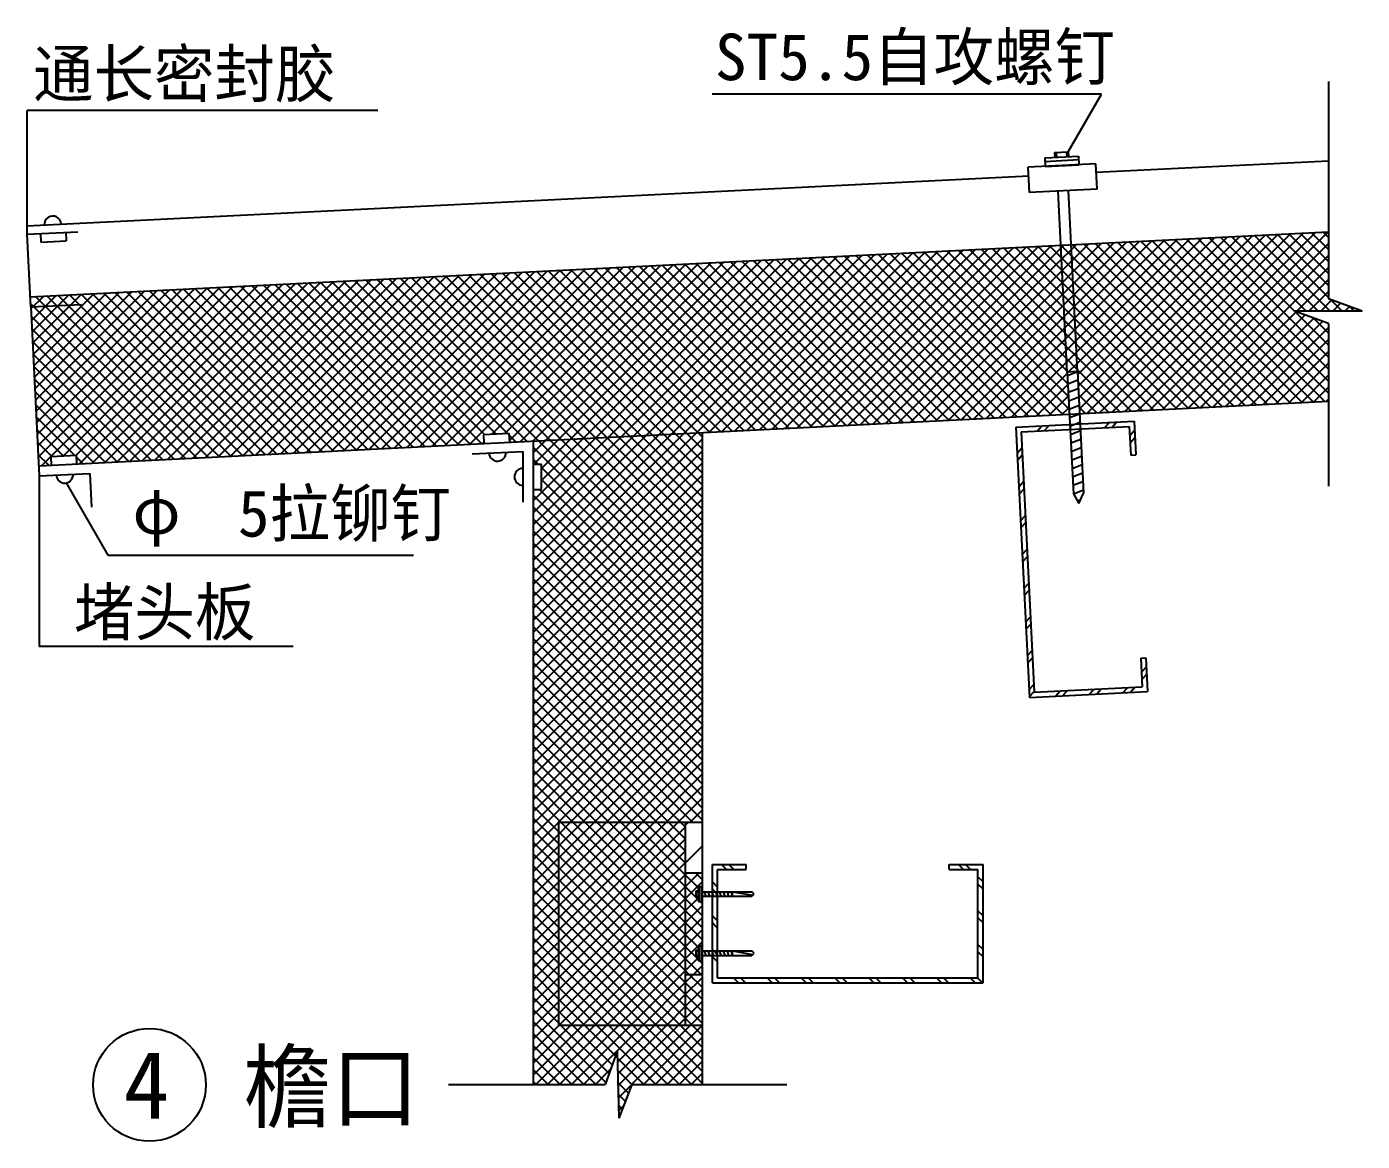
# Model space of a CAD drawing. Header units: metres. Extents: x 3 to 20502, y 1020 to 33464.
# Drawn here: x 12608 to 20502, y 18449 to 25036 of the extents above; entities that cross this region are included whole.
import ezdxf

# ---------------------------------------------------------------- set-up
doc = ezdxf.new("R2010")
doc.units = ezdxf.units.M
for name, color, linetype in [('1', 2, 'Continuous'), ('2', 3, 'Continuous'), ('4', 5, 'Continuous'), ('5', 6, 'Continuous')]:
    doc.layers.add(name, color=color, linetype=linetype)

msp = doc.modelspace()

# ---------------------------------------------------------------- hatches: boundary and pattern name
at = {"layer": '5'}
h = msp.add_hatch(dxfattribs=at)
h.set_pattern_fill('U', scale=50)
h.set_pattern_definition([(45, (0, 0), (-112.2532, 112.2532), [])])
h.paths.add_polyline_path([(16600.59, 20335.51), (16500.59, 20335.51), (16500.59, 20035.51), (16600.59, 20035.51)])

# ---------------------------------------------------------------- linework, layer by layer
for p, q in [((18758.36, 22995.38), (18704.93, 24064.05)), ((18818.29, 22998.38), (18764.86, 24067.05)), ((12610.6, 23809.39), (12910.22, 23824.38)), ((12632.07, 23379.93), (12610.6, 23809.39)), ((18814.83, 22998.21), (18818.13, 23001.51)), ((15750.59, 20335.51), (16600.59, 20335.51)), ((15750.59, 20335.51), (15750.59, 19135.51)), ((16500.59, 20335.51), (16500.59, 19135.51)), ((16500.59, 20035.51), (16600.59, 20035.51)), ((16500.59, 19435.51), (16600.59, 19435.51)), ((15750.59, 19135.51), (16600.59, 19135.51))]:
    msp.add_line(p, q)
at = {"layer": '1'}
for p, q in [((12629.08, 23439.86), (20301.91, 23823.5)), ((12632.07, 23379.93), (12931.7, 23394.91)), ((12632.07, 23379.93), (12682.01, 22381.18)), ((12679.01, 22441.1), (20301.91, 22822.25)), ((15600.59, 22587.18), (15600.59, 18785.51)), ((16600.59, 22637.18), (16600.59, 18785.51)), ((15240.59, 22511.3), (15540.59, 22526.3)), ((15540.59, 22526.3), (15540.59, 22225.92)), ((12682.01, 22381.18), (12981.64, 22396.16)), ((12981.64, 22396.16), (12991.62, 22196.41))]:
    msp.add_line(p, q, dxfattribs=at)
at = {"layer": '2'}
for p, q in [((20301.91, 24712.85), (20301.91, 23427.64)), ((18959.76, 24637.43), (16659.76, 24637.43)), ((18763.36, 24297.26), (18959.76, 24637.43)), ((12610.6, 23809.39), (12610.6, 24541.35)), ((14683.21, 24541.35), (12610.6, 24541.35)), ((18625.03, 24260.3), (18824.78, 24270.29)), ((18625.03, 24260.3), (18627.53, 24210.37)), ((18626.03, 24240.33), (18825.78, 24250.32)), ((18683.46, 24293.26), (18763.36, 24297.26)), ((18683.46, 24293.26), (18684.96, 24263.3)), ((18693.44, 24293.76), (18694.94, 24263.8)), ((18753.37, 24296.76), (18754.87, 24266.8)), ((18763.36, 24297.26), (18764.86, 24267.3)), ((18824.78, 24270.29), (18827.28, 24220.35)), ((18929.65, 24175.41), (20301.91, 24244.02)), ((12608.1, 23859.33), (18530.15, 24155.43)), ((18927.15, 24225.35), (18527.65, 24205.37)), ((18535.14, 24055.56), (18527.65, 24205.37)), ((18627.53, 24210.37), (18827.28, 24220.35)), ((18934.64, 24075.53), (18927.15, 24225.35)), ((18934.64, 24075.53), (18535.14, 24055.56)), ((12688.93, 23813.38), (12691.43, 23763.44)), ((12691.43, 23763.44), (12841.24, 23770.93)), ((12838.74, 23820.87), (12841.24, 23770.93)), ((20501.91, 23355.61), (20301.91, 23427.64)), ((20301.91, 23283.02), (20101.91, 23355.61)), ((20501.91, 23355.61), (20101.91, 23355.61)), ((20301.91, 23283.02), (20301.91, 22321.62)), ((20301.91, 23283.02), (20301.91, 22321.62)), ((18818.29, 22998.38), (18758.36, 22995.38)), ((18758.36, 22995.38), (18794.32, 22276.28)), ((18759.36, 22975.41), (18818.29, 22998.38)), ((18818.29, 22998.38), (18854.24, 22279.28)), ((18761.86, 22925.47), (18820.79, 22948.44)), ((18764.36, 22875.53), (18823.28, 22898.51)), ((18766.85, 22825.6), (18825.78, 22848.57)), ((18769.35, 22775.66), (18828.28, 22798.63)), ((18771.85, 22725.72), (18830.77, 22748.69)), ((18774.34, 22675.78), (18833.27, 22698.75)), ((15460.13, 22632.41), (15310.32, 22624.92)), ((15312.81, 22574.98), (15310.32, 22624.92)), ((15462.63, 22582.47), (15460.13, 22632.41)), ((18776.84, 22625.85), (18835.77, 22648.82)), ((18779.34, 22575.91), (18838.26, 22598.88)), ((12901.82, 22502.44), (12752.01, 22494.95)), ((12904.32, 22452.5), (12901.82, 22502.44)), ((18781.83, 22525.97), (18840.76, 22548.94)), ((18784.33, 22476.03), (18843.26, 22499)), ((12754.5, 22445.01), (12752.01, 22494.95)), ((15600.59, 22450.52), (15650.59, 22450.52)), ((15650.59, 22300.52), (15650.59, 22450.52)), ((18786.83, 22426.1), (18845.75, 22449.07)), ((12682.01, 22381.18), (12682.01, 21373.94)), ((12841.91, 22340.07), (13087.97, 21913.89)), ((18789.32, 22376.16), (18848.25, 22399.13)), ((18791.82, 22326.22), (18850.75, 22349.19)), ((15600.59, 22300.52), (15650.59, 22300.52)), ((18794.32, 22276.28), (18853.24, 22299.25)), ((18794.32, 22276.28), (18827.28, 22217.86)), ((18827.28, 22217.86), (18854.24, 22279.28)), ((18817.86, 22234.55), (18838.06, 22242.42)), ((13087.97, 21913.89), (14895.04, 21913.89)), ((14182.01, 21373.94), (12682.01, 21373.94)), ((16564.59, 19892.51), (16564.59, 19928.51)), ((16564.59, 19928.51), (16578.09, 19928.51)), ((16564.59, 19924.01), (16578.09, 19924.01)), ((16564.59, 19897.01), (16578.09, 19897.01)), ((16564.59, 19892.51), (16578.09, 19892.51)), ((16578.09, 19865.51), (16578.09, 19955.51)), ((16578.09, 19955.51), (16600.59, 19955.51)), ((16587.09, 19865.51), (16587.09, 19955.51)), ((16600.59, 19865.51), (16600.59, 19955.51)), ((16600.59, 19924.01), (16893.09, 19924.01)), ((16600.59, 19897.01), (16893.09, 19897.01)), ((16780.25, 19924.01), (16900.59, 19903.76)), ((16780.25, 19897.01), (16780.25, 19924.01)), ((16908.09, 19910.51), (16893.09, 19924.01)), ((16893.09, 19897.01), (16908.09, 19910.51)), ((16578.09, 19865.51), (16600.59, 19865.51)), ((16564.59, 19542.51), (16564.59, 19578.51)), ((16564.59, 19578.51), (16578.09, 19578.51)), ((16578.09, 19515.51), (16578.09, 19605.51)), ((16578.09, 19605.51), (16600.59, 19605.51)), ((16587.09, 19515.51), (16587.09, 19605.51)), ((16600.59, 19515.51), (16600.59, 19605.51)), ((16564.59, 19574.01), (16578.09, 19574.01)), ((16564.59, 19547.01), (16578.09, 19547.01)), ((16564.59, 19542.51), (16578.09, 19542.51)), ((16578.09, 19515.51), (16600.59, 19515.51)), ((16600.59, 19574.01), (16893.09, 19574.01)), ((16600.59, 19547.01), (16893.09, 19547.01)), ((16780.25, 19547.01), (16780.25, 19574.01)), ((16780.25, 19574.01), (16900.59, 19553.76)), ((16908.09, 19560.51), (16893.09, 19574.01)), ((16893.09, 19547.01), (16908.09, 19560.51)), ((16097.03, 18981.93), (16027.53, 18785.51)), ((16097.03, 18981.93), (16107.21, 18585.51)), ((15100.59, 18785.51), (16027.53, 18785.51)), ((16184.03, 18785.51), (16107.21, 18585.51)), ((16184.03, 18785.51), (17100.59, 18785.51)), ((16184.03, 18785.51), (17100.59, 18785.51))]:
    msp.add_line(p, q, dxfattribs=at)
for centre, start, end in [((12761.34, 23867.06), 2.86, 182.86), ((15390.71, 22518.83), 182.86, 2.86), ((15540.72, 22375.52), 90, 270), ((12832.41, 22388.83), 182.86, 2.86)]:
    msp.add_arc(centre, 50, start, end, dxfattribs=at)
at = {"layer": '4'}
msp.add_circle((13333.58, 18782.65), 333.22, dxfattribs=at)
at = {"layer": '5'}
for p, q in [((18795.72, 23449.78), (19109.83, 23763.89)), ((18799.09, 23382.44), (19184.26, 23767.62)), ((18802.45, 23315.1), (19258.7, 23771.34)), ((18805.82, 23247.75), (19333.13, 23775.06)), ((18809.19, 23180.41), (19407.56, 23778.78)), ((18812.55, 23113.06), (19481.99, 23782.5)), ((18815.92, 23045.72), (19556.42, 23786.22)), ((18819.29, 22978.38), (19630.86, 23789.95)), ((18822.66, 22911.03), (19705.29, 23793.67)), ((18826.02, 22843.69), (19779.72, 23797.39)), ((18829.39, 22776.35), (19854.15, 23801.11)), ((18874.64, 22750.89), (19928.59, 23804.83)), ((18949.07, 22754.61), (20003.02, 23808.55)), ((19023.5, 22758.33), (20077.45, 23812.28)), ((20011.09, 22807.71), (19057.52, 23761.28)), ((19097.94, 22762.05), (20151.88, 23816)), ((20078.43, 22811.08), (19124.86, 23764.65)), ((19172.37, 22765.77), (20226.31, 23819.72)), ((20145.78, 22814.44), (19192.21, 23768.01)), ((19246.8, 22769.49), (20300.75, 23823.44)), ((20213.12, 22817.81), (19259.55, 23771.38)), ((20280.47, 22821.18), (19326.89, 23774.75)), ((20301.91, 22870.44), (19394.24, 23778.11)), ((20301.91, 22941.16), (19461.58, 23781.48)), ((20301.91, 23011.87), (19528.93, 23784.85)), ((20301.91, 23082.58), (19596.27, 23788.22)), ((20301.91, 23153.29), (19663.61, 23791.58)), ((20170.29, 23355.61), (19730.96, 23794.95)), ((20241.01, 23355.61), (19798.3, 23798.32)), ((20311.72, 23355.61), (19865.64, 23801.68)), ((20301.91, 23436.13), (19932.99, 23805.05)), ((20301.91, 23506.84), (20000.33, 23808.42)), ((20301.91, 23577.55), (20067.67, 23811.79)), ((20301.91, 23648.26), (20135.02, 23815.15)), ((20301.91, 23718.97), (20202.36, 23818.52)), ((20301.91, 23789.68), (20269.7, 23821.89)), ((16418.37, 22628.07), (17472.32, 23682.02)), ((16492.81, 22631.79), (17546.75, 23685.74)), ((16567.24, 22635.52), (17621.18, 23689.46)), ((16641.67, 22639.24), (17695.62, 23693.18)), ((16716.1, 22642.96), (17770.05, 23696.91)), ((16790.53, 22646.68), (17844.48, 23700.63)), ((16864.97, 22650.4), (17918.91, 23704.35)), ((16939.4, 22654.12), (17993.35, 23708.07)), ((17013.83, 22657.85), (18067.78, 23711.79)), ((17088.26, 22661.57), (18142.21, 23715.51)), ((17162.7, 22665.29), (18216.64, 23719.23)), ((17237.13, 22669.01), (18291.08, 23722.96)), ((17311.56, 22672.73), (18365.51, 23726.68)), ((17385.99, 22676.45), (18439.94, 23730.4)), ((17460.43, 22680.17), (18514.37, 23734.12)), ((18462.19, 22730.26), (17508.62, 23683.83)), ((17534.86, 22683.9), (18588.8, 23737.84)), ((18529.53, 22733.63), (17575.96, 23687.2)), ((17609.29, 22687.62), (18663.24, 23741.56)), ((18596.88, 22737), (17643.31, 23690.57)), ((17683.72, 22691.34), (18721.67, 23729.29)), ((18664.22, 22740.36), (17710.65, 23693.94)), ((18731.56, 22743.73), (17777.99, 23697.3)), ((18769.3, 22776.71), (17845.34, 23700.67)), ((18765.58, 22851.14), (17912.68, 23704.04)), ((18761.85, 22925.57), (17980.02, 23707.4)), ((18758.13, 23000.01), (18047.37, 23710.77)), ((18754.41, 23074.44), (18114.71, 23714.14)), ((18750.69, 23148.87), (18182.06, 23717.51)), ((18746.97, 23223.3), (18249.4, 23720.87)), ((18743.25, 23297.74), (18316.74, 23724.24)), ((18739.52, 23372.17), (18384.09, 23727.61)), ((18735.8, 23446.6), (18451.43, 23730.97)), ((18732.08, 23521.03), (18518.77, 23734.34)), ((18728.36, 23595.47), (18586.12, 23737.71)), ((18724.64, 23669.9), (18653.46, 23741.08)), ((18720.92, 23744.33), (18720.8, 23744.44)), ((18784.15, 23681.09), (18720.92, 23744.33)), ((18721.67, 23729.29), (18737.67, 23745.29)), ((18725.04, 23661.94), (18782.25, 23719.16)), ((18782.25, 23719.16), (18812.1, 23749.01)), ((18785.62, 23651.81), (18886.53, 23752.73)), ((19741.72, 22794.24), (18788.15, 23747.81)), ((18788.98, 23584.47), (18960.97, 23756.45)), ((18792.35, 23517.13), (19035.4, 23760.17)), ((19809.06, 22797.61), (18855.49, 23751.18)), ((19876.4, 22800.97), (18922.83, 23754.54)), ((19943.75, 22804.34), (18990.18, 23757.91)), ((19321.23, 22773.22), (20301.91, 23753.89)), ((19395.67, 22776.94), (20301.91, 23683.18)), ((14855.3, 22549.92), (15909.24, 23603.86)), ((14929.73, 22553.64), (15983.67, 23607.59)), ((15004.16, 22557.36), (16058.11, 23611.31)), ((15078.59, 22561.08), (16132.54, 23615.03)), ((15153.02, 22564.8), (16206.97, 23618.75)), ((15227.46, 22568.53), (16281.4, 23622.47)), ((15356.89, 22627.25), (16355.84, 23626.19)), ((15431.32, 22630.97), (16430.27, 23629.92)), ((15462.19, 22591.13), (16504.7, 23633.64)), ((15525.19, 22583.41), (16579.13, 23637.36)), ((15599.62, 22587.13), (16653.56, 23641.08)), ((15674.05, 22590.86), (16728, 23644.8)), ((15748.48, 22594.58), (16802.43, 23648.52)), ((15822.92, 22598.3), (16876.86, 23652.25)), ((16845.95, 22649.45), (15892.38, 23603.02)), ((15897.35, 22602.02), (16951.29, 23655.97)), ((16913.29, 22652.82), (15959.72, 23606.39)), ((15971.78, 22605.74), (17025.73, 23659.69)), ((16980.63, 22656.19), (16027.06, 23609.76)), ((16046.21, 22609.46), (17100.16, 23663.41)), ((17047.98, 22659.55), (16094.41, 23613.12)), ((16120.64, 22613.19), (17174.59, 23667.13)), ((17115.32, 22662.92), (16161.75, 23616.49)), ((16195.08, 22616.91), (17249.02, 23670.85)), ((17182.66, 22666.29), (16229.09, 23619.86)), ((16269.51, 22620.63), (17323.46, 23674.58)), ((17250.01, 22669.65), (16296.44, 23623.22)), ((16343.94, 22624.35), (17397.89, 23678.3)), ((17317.35, 22673.02), (16363.78, 23626.59)), ((17384.69, 22676.39), (16431.12, 23629.96)), ((17452.04, 22679.76), (16498.47, 23633.33)), ((17519.38, 22683.12), (16565.81, 23636.69)), ((17586.73, 22686.49), (16633.15, 23640.06)), ((17654.07, 22689.86), (16700.5, 23643.43)), ((17721.41, 22693.22), (16767.84, 23646.79)), ((17788.76, 22696.59), (16835.19, 23650.16)), ((17856.1, 22699.96), (16902.53, 23653.53)), ((17923.44, 22703.33), (16969.87, 23656.9)), ((17990.79, 22706.69), (17037.22, 23660.26)), ((18058.13, 22710.06), (17104.56, 23663.63)), ((18125.47, 22713.43), (17171.9, 23667)), ((18192.82, 22716.79), (17239.25, 23670.37)), ((18260.16, 22720.16), (17306.59, 23673.73)), ((18327.5, 22723.53), (17373.93, 23677.1)), ((18394.85, 22726.9), (17441.28, 23680.47)), ((17758.15, 22695.06), (18725.04, 23661.94)), ((18787.87, 23606.66), (18724.64, 23669.9)), ((18728.4, 23594.6), (18785.62, 23651.81)), ((19674.37, 22790.87), (18784.15, 23681.09)), ((19607.03, 22787.51), (18787.87, 23606.66)), ((19470.1, 22780.66), (20301.91, 23612.47)), ((13292.22, 22471.76), (14346.16, 23525.71)), ((13366.65, 22475.49), (14420.6, 23529.43)), ((13441.08, 22479.21), (14495.03, 23533.15)), ((13515.51, 22482.93), (14569.46, 23536.88)), ((13589.95, 22486.65), (14643.89, 23540.6)), ((13664.38, 22490.37), (14718.33, 23544.32)), ((13738.81, 22494.09), (14792.76, 23548.04)), ((13813.24, 22497.82), (14867.19, 23551.76)), ((13887.68, 22501.54), (14941.62, 23555.48)), ((13962.11, 22505.26), (15016.05, 23559.21)), ((14036.54, 22508.98), (15090.49, 23562.93)), ((14110.97, 22512.7), (15164.92, 23566.65)), ((14185.4, 22516.42), (15239.35, 23570.37)), ((14259.84, 22520.15), (15313.78, 23574.09)), ((14334.27, 22523.87), (15388.22, 23577.81)), ((15297.05, 22572.01), (14343.48, 23525.58)), ((14408.7, 22527.59), (15462.65, 23581.54)), ((15314.63, 22625.14), (14410.82, 23528.94)), ((15381.97, 22628.5), (14478.16, 23532.31)), ((14483.13, 22531.31), (15537.08, 23585.26)), ((15449.31, 22631.87), (14545.51, 23535.68)), ((14557.57, 22535.03), (15611.51, 23588.98)), ((15566.42, 22585.47), (14612.85, 23539.05)), ((14632, 22538.75), (15685.94, 23592.7)), ((15633.76, 22588.84), (14680.19, 23542.41)), ((14706.43, 22542.48), (15760.38, 23596.42)), ((15701.11, 22592.21), (14747.54, 23545.78)), ((14780.86, 22546.2), (15834.81, 23600.14)), ((15768.45, 22595.58), (14814.88, 23549.15)), ((15835.79, 22598.94), (14882.22, 23552.51)), ((15903.14, 22602.31), (14949.57, 23555.88)), ((15970.48, 22605.68), (15016.91, 23559.25)), ((16037.82, 22609.04), (15084.25, 23562.62)), ((16105.17, 22612.41), (15151.6, 23565.98)), ((16172.51, 22615.78), (15218.94, 23569.35)), ((16239.86, 22619.15), (15286.28, 23572.72)), ((16307.2, 22622.51), (15353.63, 23576.08)), ((16374.54, 22625.88), (15420.97, 23579.45)), ((16441.89, 22629.25), (15488.32, 23582.82)), ((16509.23, 22632.62), (15555.66, 23586.19)), ((16576.57, 22635.98), (15623, 23589.55)), ((16643.92, 22639.35), (15690.35, 23592.92)), ((16711.26, 22642.72), (15757.69, 23596.29)), ((16778.6, 22646.08), (15825.03, 23599.65)), ((17832.59, 22698.78), (18728.4, 23594.6)), ((17907.02, 22702.5), (18731.77, 23527.26)), ((18791.6, 23532.23), (18728.36, 23595.47)), ((18731.77, 23527.26), (18788.98, 23584.47)), ((19539.69, 22784.14), (18791.6, 23532.23)), ((20115.76, 23355.61), (20301.91, 23541.76)), ((12636.04, 23300.51), (12783.09, 23447.56)), ((12639.41, 23233.17), (12857.52, 23451.28)), ((12642.78, 23165.83), (12931.95, 23455)), ((12646.14, 23098.48), (13006.38, 23458.72)), ((12649.51, 23031.14), (13080.81, 23462.44)), ((12652.88, 22963.8), (13155.25, 23466.17)), ((12656.25, 22896.45), (13229.68, 23469.89)), ((12659.61, 22829.11), (13304.11, 23473.61)), ((12662.98, 22761.77), (13378.54, 23477.33)), ((12666.35, 22694.42), (13452.98, 23481.05)), ((12669.71, 22627.08), (13527.41, 23484.77)), ((12673.08, 22559.74), (13601.84, 23488.49)), ((12676.45, 22492.39), (13676.27, 23492.22)), ((12696.76, 22441.99), (13750.71, 23495.94)), ((13680.8, 22491.19), (12727.23, 23444.76)), ((13748.15, 22494.56), (12794.58, 23448.13)), ((12824.03, 22498.55), (13825.14, 23499.66)), ((13815.49, 22497.93), (12861.92, 23451.5)), ((12898.46, 22502.27), (13899.57, 23503.38)), ((12920.06, 22453.16), (13974, 23507.1)), ((13882.83, 22501.3), (12929.26, 23454.87)), ((12994.49, 22456.88), (14048.43, 23510.82)), ((13950.18, 22504.66), (12996.61, 23458.23)), ((14017.52, 22508.03), (13063.95, 23461.6)), ((13068.92, 22460.6), (14122.87, 23514.55)), ((14084.86, 22511.4), (13131.29, 23464.97)), ((13143.35, 22464.32), (14197.3, 23518.27)), ((14152.21, 22514.76), (13198.64, 23468.33)), ((13217.78, 22468.04), (14271.73, 23521.99)), ((14219.55, 22518.13), (13265.98, 23471.7)), ((14286.89, 22521.5), (13333.32, 23475.07)), ((14354.24, 22524.87), (13400.67, 23478.44)), ((14421.58, 22528.23), (13468.01, 23481.8)), ((14488.92, 22531.6), (13535.35, 23485.17)), ((14556.27, 22534.97), (13602.7, 23488.54)), ((14623.61, 22538.33), (13670.04, 23491.9)), ((14690.95, 22541.7), (13737.38, 23495.27)), ((14758.3, 22545.07), (13804.73, 23498.64)), ((14825.64, 22548.44), (13872.07, 23502.01)), ((14892.99, 22551.8), (13939.41, 23505.37)), ((14960.33, 22555.17), (14006.76, 23508.74)), ((15027.67, 22558.54), (14074.1, 23512.11)), ((15095.02, 22561.9), (14141.45, 23515.48)), ((15162.36, 22565.27), (14208.79, 23518.84)), ((15229.7, 22568.64), (14276.13, 23522.21)), ((17981.45, 22706.23), (18735.14, 23459.91)), ((18795.32, 23457.8), (18732.08, 23521.03)), ((18735.14, 23459.91), (18792.35, 23517.13)), ((18799.04, 23383.36), (18735.8, 23446.6)), ((18738.5, 23392.57), (18795.72, 23449.78)), ((19472.34, 22780.77), (18795.32, 23457.8)), ((20186.47, 23355.61), (20301.91, 23471.05)), ((12629.31, 23435.2), (12634.22, 23440.11)), ((13546.12, 22484.46), (12631.09, 23399.48)), ((12632.68, 23367.86), (12708.65, 23443.84)), ((13613.46, 22487.83), (12659.89, 23441.4)), ((18055.88, 22709.95), (18738.5, 23392.57)), ((18802.76, 23308.93), (18739.52, 23372.17)), ((18741.87, 23325.22), (18799.09, 23382.44)), ((19405, 22777.4), (18799.04, 23383.36)), ((20257.18, 23355.61), (20320.55, 23418.98)), ((20382.43, 23355.61), (20316.13, 23421.91)), ((20327.89, 23355.61), (20373.99, 23401.71)), ((20398.6, 23355.61), (20426.18, 23383.19)), ((20453.14, 23355.61), (20426.26, 23382.49)), ((13478.77, 22481.09), (12634.82, 23325.05)), ((18130.32, 22713.67), (18741.87, 23325.22)), ((18806.48, 23234.5), (18743.25, 23297.74)), ((18745.24, 23257.88), (18802.45, 23315.1)), ((19337.66, 22774.04), (18802.76, 23308.93)), ((19544.53, 22784.38), (20112.99, 23352.84)), ((19618.96, 22788.1), (20161.4, 23330.54)), ((19693.39, 22791.82), (20214.86, 23313.29)), ((19767.83, 22795.54), (20266.71, 23294.43)), ((20301.91, 23224), (20211.2, 23314.71)), ((20469.31, 23355.61), (20479, 23365.3)), ((13411.43, 22477.73), (12638.54, 23250.61)), ((18204.75, 22717.39), (18745.24, 23257.88)), ((18810.2, 23160.07), (18746.97, 23223.3)), ((18748.61, 23190.54), (18805.82, 23247.75)), ((19270.31, 22770.67), (18806.48, 23234.5)), ((19842.26, 22799.27), (20301.91, 23258.92)), ((13344.08, 22474.36), (12642.26, 23176.18)), ((18279.18, 22721.11), (18748.61, 23190.54)), ((18813.93, 23085.63), (18750.69, 23148.87)), ((18751.97, 23123.19), (18809.19, 23180.41)), ((19202.97, 22767.3), (18810.2, 23160.07)), ((19916.69, 22802.99), (20301.91, 23188.21)), ((13276.74, 22470.99), (12645.98, 23101.75)), ((18353.61, 22724.83), (18751.97, 23123.19)), ((18428.05, 22728.56), (18755.34, 23055.85)), ((18817.65, 23011.2), (18754.41, 23074.44)), ((18755.34, 23055.85), (18812.55, 23113.06)), ((19135.63, 22763.93), (18813.93, 23085.63)), ((19991.12, 22806.71), (20301.91, 23117.49)), ((13209.4, 22467.62), (12649.7, 23027.32)), ((18502.48, 22732.28), (18758.71, 22988.51)), ((18762.55, 22995.59), (18758.13, 23000.01)), ((18765.96, 22995.76), (18815.92, 23045.72)), ((19068.28, 22760.57), (18817.65, 23011.2)), ((20065.56, 22810.43), (20301.91, 23046.78)), ((20139.99, 22814.15), (20301.91, 22976.07)), ((13142.05, 22464.26), (12653.42, 22952.89)), ((18576.91, 22736), (18762.07, 22921.16)), ((19000.94, 22757.2), (18821.37, 22936.77)), ((20214.42, 22817.87), (20301.91, 22905.36)), ((13074.71, 22460.89), (12657.15, 22878.45)), ((18651.34, 22739.72), (18765.44, 22853.82)), ((18933.6, 22753.83), (18825.09, 22862.34)), ((20288.85, 22821.6), (20301.91, 22834.65)), ((13007.37, 22457.52), (12660.87, 22804.02)), ((18725.77, 22743.44), (18768.81, 22786.48)), ((18866.25, 22750.47), (18828.81, 22787.91)), ((12892.22, 22501.96), (12664.59, 22729.59)), ((18454.24, 22669.79), (19153.37, 22704.75)), ((18454.24, 22669.79), (18534.14, 21071.79)), ((18485.7, 22641.33), (19124.91, 22673.29)), ((18579.65, 22646.02), (18608.11, 22677.48)), ((18622.02, 22648.14), (18650.49, 22679.6)), ((18979.15, 22666), (19007.61, 22697.46)), ((19021.52, 22668.12), (19049.99, 22699.58)), ((19124.91, 22673.29), (19133.39, 22503.5)), ((19153.37, 22704.75), (19163.36, 22505)), ((12824.87, 22498.59), (12668.31, 22655.16)), ((12757.53, 22495.23), (12672.03, 22580.72)), ((15301.89, 22572.25), (15312.42, 22582.78)), ((15499.08, 22582.11), (15460.73, 22620.46)), ((15600.59, 21668.86), (16567.24, 22635.52)), ((15600.59, 21739.57), (16492.81, 22631.79)), ((15600.59, 21810.28), (16418.37, 22628.07)), ((15600.59, 21881), (16343.94, 22624.35)), ((15600.59, 21951.71), (16269.51, 22620.63)), ((15600.59, 22022.42), (16195.08, 22616.91)), ((15600.59, 22093.13), (16120.64, 22613.19)), ((15600.59, 22163.84), (16046.21, 22609.46)), ((15600.59, 22234.55), (15971.78, 22605.74)), ((15600.59, 21598.15), (16600.59, 22598.15)), ((15600.59, 22517.39), (15674.05, 22590.86)), ((15604.43, 22450.52), (15748.48, 22594.58)), ((16600.59, 21622.02), (15633.76, 22588.84)), ((15650.59, 22355.26), (15897.35, 22602.02)), ((15650.59, 22425.97), (15822.92, 22598.3)), ((16600.59, 21692.73), (15701.11, 22592.21)), ((16600.59, 21763.44), (15768.45, 22595.58)), ((16600.59, 21834.15), (15835.79, 22598.94)), ((16600.59, 21904.86), (15903.14, 22602.31)), ((16600.59, 21975.57), (15970.48, 22605.68)), ((16600.59, 22046.28), (16037.82, 22609.04)), ((16600.59, 22116.99), (16105.17, 22612.41)), ((16600.59, 22187.7), (16172.51, 22615.78)), ((16600.59, 22258.42), (16239.86, 22619.15)), ((16600.59, 22329.13), (16307.2, 22622.51)), ((16600.59, 22399.84), (16374.54, 22625.88)), ((16600.59, 22470.55), (16441.89, 22629.25)), ((16600.59, 22541.26), (16509.23, 22632.62)), ((16600.59, 22611.97), (16576.57, 22635.98)), ((18485.7, 22641.33), (18562.61, 21103.25)), ((19127.61, 22619.29), (19156.07, 22650.75)), ((19129.72, 22576.92), (19158.19, 22608.38)), ((12737.99, 22444.05), (12675.75, 22506.29)), ((16600.59, 21551.31), (15600.59, 22551.31)), ((15600.59, 21527.44), (16600.59, 22527.44)), ((18461.94, 22515.92), (18490.4, 22547.38)), ((18464.06, 22473.55), (18492.52, 22505.01)), ((19133.39, 22503.5), (19163.36, 22505)), ((12940.02, 22454.15), (12902.35, 22491.83)), ((15630.66, 22450.52), (15600.59, 22480.6)), ((15600.59, 21456.73), (16600.59, 22456.73)), ((16600.59, 21480.6), (15650.59, 22430.6)), ((15600.59, 21386.02), (16600.59, 22386.02)), ((16600.59, 21409.89), (15650.59, 22359.89)), ((18471.92, 22316.17), (18500.39, 22347.63)), ((15600.59, 21315.31), (16600.59, 22315.31)), ((16600.59, 21268.47), (15600.59, 22268.47)), ((16600.59, 21339.18), (15639.24, 22300.52)), ((18474.04, 22273.8), (18502.51, 22305.26)), ((15600.59, 21244.6), (16600.59, 22244.6)), ((16600.59, 21197.76), (15600.59, 22197.76)), ((15600.59, 21173.89), (16600.59, 22173.89)), ((16600.59, 21127.04), (15600.59, 22127.04)), ((15600.59, 21103.18), (16600.59, 22103.18)), ((18481.91, 22116.42), (18510.38, 22147.88)), ((18484.03, 22074.05), (18512.5, 22105.51)), ((16600.59, 21056.33), (15600.59, 22056.33)), ((15600.59, 21032.47), (16600.59, 22032.47)), ((16600.59, 20985.62), (15600.59, 21985.62)), ((15600.59, 20961.76), (16600.59, 21961.76)), ((18491.9, 21916.67), (18520.36, 21948.13)), ((16600.59, 20914.91), (15600.59, 21914.91)), ((15600.59, 20891.05), (16600.59, 21891.05)), ((18494.02, 21874.3), (18522.48, 21905.76)), ((16600.59, 20844.2), (15600.59, 21844.2)), ((15600.59, 20820.34), (16600.59, 21820.34)), ((16600.59, 20773.49), (15600.59, 21773.49)), ((15600.59, 20749.62), (16600.59, 21749.62)), ((18501.89, 21716.92), (18530.35, 21748.38)), ((16600.59, 20702.78), (15600.59, 21702.78)), ((15600.59, 20678.91), (16600.59, 21678.91)), ((16600.59, 20632.07), (15600.59, 21632.07)), ((18504.01, 21674.55), (18532.47, 21706.01)), ((15600.59, 20608.2), (16600.59, 21608.2)), ((16600.59, 20561.36), (15600.59, 21561.36)), ((15600.59, 20537.49), (16600.59, 21537.49)), ((16600.59, 20490.65), (15600.59, 21490.65)), ((18511.87, 21517.17), (18540.34, 21548.63)), ((18513.99, 21474.79), (18542.46, 21506.26)), ((15600.59, 20466.78), (16600.59, 21466.78)), ((16600.59, 20419.94), (15600.59, 21419.94)), ((15600.59, 20396.07), (16600.59, 21396.07)), ((16600.59, 20349.23), (15600.59, 21349.23)), ((15600.59, 20325.36), (16600.59, 21325.36)), ((18521.86, 21317.42), (18550.33, 21348.88)), ((16543.59, 20335.51), (15600.59, 21278.52)), ((15600.59, 20254.65), (16600.59, 21254.65)), ((18523.98, 21275.04), (18552.45, 21306.51)), ((19193.32, 21305), (19223.28, 21306.49)), ((19193.32, 21305), (19201.81, 21135.21)), ((19197.52, 21221.04), (19225.98, 21252.5)), ((19223.28, 21306.49), (19233.27, 21106.74)), ((16472.88, 20335.51), (15600.59, 21207.81)), ((15752.16, 20335.51), (16600.59, 21183.94)), ((19199.64, 21178.66), (19228.1, 21210.13)), ((16402.17, 20335.51), (15600.59, 21137.1)), ((15822.87, 20335.51), (16600.59, 21113.23)), ((18531.85, 21117.67), (18560.31, 21149.13)), ((18533.97, 21075.29), (18562.43, 21106.75)), ((18534.14, 21071.79), (19233.27, 21106.74)), ((18562.61, 21103.25), (19201.81, 21135.21)), ((18688.01, 21079.48), (18716.48, 21110.94)), ((18730.39, 21081.6), (18758.85, 21113.06)), ((18887.76, 21089.47), (18916.23, 21120.93)), ((18930.14, 21091.59), (18958.6, 21123.05)), ((19087.51, 21099.46), (19115.98, 21130.92)), ((19129.89, 21101.57), (19158.35, 21133.03)), ((16331.46, 20335.51), (15600.59, 21066.38)), ((15893.58, 20335.51), (16600.59, 21042.52)), ((16260.75, 20335.51), (15600.59, 20995.67)), ((16190.04, 20335.51), (15600.59, 20924.96)), ((15964.29, 20335.51), (16600.59, 20971.81)), ((16119.33, 20335.51), (15600.59, 20854.25)), ((16035, 20335.51), (16600.59, 20901.1)), ((16048.62, 20335.51), (15600.59, 20783.54)), ((16105.71, 20335.51), (16600.59, 20830.39)), ((15977.91, 20335.51), (15600.59, 20712.83)), ((16176.42, 20335.51), (16600.59, 20759.68)), ((16247.13, 20335.51), (16600.59, 20688.96)), ((15907.2, 20335.51), (15600.59, 20642.12)), ((16317.84, 20335.51), (16600.59, 20618.25)), ((15836.49, 20335.51), (15600.59, 20571.41)), ((16388.55, 20335.51), (16600.59, 20547.54)), ((15765.78, 20335.51), (15600.59, 20500.7)), ((16459.26, 20335.51), (16600.59, 20476.83)), ((15750.59, 20279.99), (15600.59, 20429.99)), ((16529.97, 20335.51), (16600.59, 20406.12)), ((15750.59, 20209.28), (15600.59, 20359.28)), ((15600.59, 20183.94), (15750.59, 20333.94)), ((15750.59, 20138.57), (15600.59, 20288.57)), ((15750.59, 20333.94), (15752.16, 20335.51)), ((15750.59, 20263.23), (15822.87, 20335.51)), ((15750.59, 20192.52), (15893.58, 20335.51)), ((15750.59, 20121.81), (15964.29, 20335.51)), ((15750.59, 20051.1), (16035, 20335.51)), ((15750.59, 19980.39), (16105.71, 20335.51)), ((15750.59, 19909.68), (16176.42, 20335.51)), ((15750.59, 19838.96), (16247.13, 20335.51)), ((15750.59, 19768.25), (16317.84, 20335.51)), ((15750.59, 19697.54), (16388.55, 20335.51)), ((15750.59, 19626.83), (16459.26, 20335.51)), ((15750.59, 19556.12), (16500.59, 20306.12)), ((16500.59, 19600.7), (15765.78, 20335.51)), ((16500.59, 19671.41), (15836.49, 20335.51)), ((16500.59, 19742.12), (15907.2, 20335.51)), ((16500.59, 19812.83), (15977.91, 20335.51)), ((16500.59, 19883.54), (16048.62, 20335.51)), ((16500.59, 19954.25), (16119.33, 20335.51)), ((16500.59, 20024.96), (16190.04, 20335.51)), ((16500.59, 20095.67), (16260.75, 20335.51)), ((16500.59, 20166.38), (16331.46, 20335.51)), ((16500.59, 20237.1), (16402.17, 20335.51)), ((16500.59, 20307.81), (16472.88, 20335.51)), ((15600.59, 20113.23), (15750.59, 20263.23)), ((15750.59, 20067.86), (15600.59, 20217.86)), ((16500.59, 19529.99), (15750.59, 20279.99)), ((15750.59, 19485.41), (16500.59, 20235.41)), ((16500.59, 19459.28), (15750.59, 20209.28)), ((15600.59, 20042.52), (15750.59, 20192.52)), ((15750.59, 19997.15), (15600.59, 20147.15)), ((15750.59, 19414.7), (16500.59, 20164.7)), ((16500.59, 19388.57), (15750.59, 20138.57)), ((15600.59, 19971.81), (15750.59, 20121.81)), ((15750.59, 19926.44), (15600.59, 20076.44)), ((15600.59, 19901.1), (15750.59, 20051.1)), ((15750.59, 19343.99), (16500.59, 20093.99)), ((16500.59, 19317.86), (15750.59, 20067.86)), ((16660.59, 20085.51), (16860.59, 20085.51)), ((16660.59, 19385.51), (16660.59, 20085.51)), ((16690.59, 20055.51), (16860.59, 20055.51)), ((16690.59, 19415.51), (16690.59, 20055.51)), ((16744.65, 20055.51), (16714.65, 20085.51)), ((16787.07, 20055.51), (16757.07, 20085.51)), ((16860.59, 20055.51), (16860.59, 20085.51)), ((18060.59, 20085.51), (18260.59, 20085.51)), ((18060.59, 20055.51), (18060.59, 20085.51)), ((18060.59, 20055.51), (18230.59, 20055.51)), ((18144.65, 20055.51), (18114.65, 20085.51)), ((18187.07, 20055.51), (18157.07, 20085.51)), ((18230.59, 19415.51), (18230.59, 20055.51)), ((18260.59, 19385.51), (18260.59, 20085.51)), ((15750.59, 19855.72), (15600.59, 20005.72)), ((15600.59, 19830.39), (15750.59, 19980.39)), ((15750.59, 19273.28), (16500.59, 20023.28)), ((16500.59, 19247.15), (15750.59, 19997.15)), ((16500.59, 20023.28), (16512.82, 20035.51)), ((16500.59, 19952.57), (16583.53, 20035.51)), ((16578.09, 19947.46), (16500.59, 20024.96)), ((16500.59, 19881.86), (16600.59, 19981.86)), ((16600.59, 19995.67), (16560.75, 20035.51)), ((16690.59, 19952), (16660.59, 19982)), ((18260.59, 19982), (18230.59, 20012)), ((15750.59, 19785.01), (15600.59, 19935.01)), ((15600.59, 19759.68), (15750.59, 19909.68)), ((15750.59, 19202.57), (16500.59, 19952.57)), ((16500.59, 19176.44), (15750.59, 19926.44)), ((16578.09, 19876.75), (16500.59, 19954.25)), ((16623.09, 19897.01), (16614.09, 19924.01)), ((16645.59, 19897.01), (16636.59, 19924.01)), ((16668.09, 19897.01), (16659.09, 19924.01)), ((16690.59, 19909.57), (16660.59, 19939.57)), ((16690.59, 19897.01), (16681.59, 19924.01)), ((16713.09, 19897.01), (16704.09, 19924.01)), ((16735.59, 19897.01), (16726.59, 19924.01)), ((16758.09, 19897.01), (16749.09, 19924.01)), ((16780.59, 19897.01), (16771.59, 19924.01)), ((18260.59, 19939.57), (18230.59, 19969.57)), ((15750.59, 19714.3), (15600.59, 19864.3)), ((15600.59, 19688.96), (15750.59, 19838.96)), ((16470.8, 19135.51), (15750.59, 19855.72)), ((15754.24, 19135.51), (16500.59, 19881.86)), ((16500.59, 19811.15), (16578.09, 19888.65)), ((16600.59, 19783.54), (16500.59, 19883.54)), ((16500.59, 19740.44), (16600.59, 19840.44)), ((16600.59, 19854.25), (16589.33, 19865.51)), ((15750.59, 19643.59), (15600.59, 19793.59)), ((15600.59, 19618.25), (15750.59, 19768.25)), ((16400.09, 19135.51), (15750.59, 19785.01)), ((15824.95, 19135.51), (16500.59, 19811.15)), ((15895.66, 19135.51), (16500.59, 19740.44)), ((16600.59, 19712.83), (16500.59, 19812.83)), ((16500.59, 19669.73), (16600.59, 19769.73)), ((16600.59, 19642.12), (16500.59, 19742.12)), ((16690.59, 19752), (16660.59, 19782)), ((16690.59, 19709.57), (16660.59, 19739.57)), ((18260.59, 19782), (18230.59, 19812)), ((18260.59, 19739.57), (18230.59, 19769.57)), ((15750.59, 19572.88), (15600.59, 19722.88)), ((15600.59, 19547.54), (15750.59, 19697.54)), ((16329.38, 19135.51), (15750.59, 19714.3)), ((15966.37, 19135.51), (16500.59, 19669.73)), ((16500.59, 19599.02), (16600.59, 19699.02)), ((16578.09, 19593.91), (16500.59, 19671.41)), ((15750.59, 19502.17), (15600.59, 19652.17)), ((15600.59, 19476.83), (15750.59, 19626.83)), ((15750.59, 19431.46), (15600.59, 19581.46)), ((16258.67, 19135.51), (15750.59, 19643.59)), ((16037.08, 19135.51), (16500.59, 19599.02)), ((16500.59, 19528.3), (16600.59, 19628.3)), ((16578.09, 19523.2), (16500.59, 19600.7)), ((16690.59, 19552), (16660.59, 19582)), ((18260.59, 19582), (18230.59, 19612)), ((15600.59, 19406.12), (15750.59, 19556.12)), ((15750.59, 19360.75), (15600.59, 19510.75)), ((16187.96, 19135.51), (15750.59, 19572.88)), ((16117.25, 19135.51), (15750.59, 19502.17)), ((16107.79, 19135.51), (16500.59, 19528.3)), ((16500.59, 19457.59), (16578.09, 19535.09)), ((16595.07, 19435.51), (16500.59, 19529.99)), ((16600.59, 19500.7), (16585.78, 19515.51)), ((16623.09, 19547.01), (16614.09, 19574.01)), ((16645.59, 19547.01), (16636.59, 19574.01)), ((16668.09, 19547.01), (16659.09, 19574.01)), ((16690.59, 19509.57), (16660.59, 19539.57)), ((16690.59, 19547.01), (16681.59, 19574.01)), ((16713.09, 19547.01), (16704.09, 19574.01)), ((16735.59, 19547.01), (16726.59, 19574.01)), ((16758.09, 19547.01), (16749.09, 19574.01)), ((16780.59, 19547.01), (16771.59, 19574.01)), ((18260.59, 19539.57), (18230.59, 19569.57)), ((15600.59, 19335.41), (15750.59, 19485.41)), ((15750.59, 19290.04), (15600.59, 19440.04)), ((16046.54, 19135.51), (15750.59, 19431.46)), ((16178.5, 19135.51), (16500.59, 19457.59)), ((16524.36, 19435.51), (16500.59, 19459.28)), ((16500.59, 19386.88), (16549.21, 19435.51)), ((16600.59, 19359.28), (16524.36, 19435.51)), ((16549.21, 19435.51), (16600.59, 19486.88)), ((16600.59, 19429.99), (16595.07, 19435.51)), ((15600.59, 19264.7), (15750.59, 19414.7)), ((15750.59, 19219.33), (15600.59, 19369.33)), ((15600.59, 19193.99), (15750.59, 19343.99)), ((15975.83, 19135.51), (15750.59, 19360.75)), ((16249.21, 19135.51), (16500.59, 19386.88)), ((16500.59, 19316.17), (16600.59, 19416.17)), ((16600.59, 19288.57), (16500.59, 19388.57)), ((16500.59, 19245.46), (16600.59, 19345.46)), ((16660.59, 19385.51), (18260.59, 19385.51)), ((16690.59, 19415.51), (18230.59, 19415.51)), ((16814.65, 19385.51), (16784.65, 19415.51)), ((16857.07, 19385.51), (16827.07, 19415.51)), ((17014.65, 19385.51), (16984.65, 19415.51)), ((17057.07, 19385.51), (17027.07, 19415.51)), ((17214.65, 19385.51), (17184.65, 19415.51)), ((17257.07, 19385.51), (17227.07, 19415.51)), ((17414.65, 19385.51), (17384.65, 19415.51)), ((17457.07, 19385.51), (17427.07, 19415.51)), ((17614.65, 19385.51), (17584.65, 19415.51)), ((17657.07, 19385.51), (17627.07, 19415.51)), ((17814.65, 19385.51), (17784.65, 19415.51)), ((17857.07, 19385.51), (17827.07, 19415.51)), ((18014.65, 19385.51), (17984.65, 19415.51)), ((18057.07, 19385.51), (18027.07, 19415.51)), ((18214.65, 19385.51), (18184.65, 19415.51)), ((18257.07, 19385.51), (18227.07, 19415.51)), ((15750.59, 19148.62), (15600.59, 19298.62)), ((15600.59, 19123.28), (15750.59, 19273.28)), ((15905.12, 19135.51), (15750.59, 19290.04)), ((16319.92, 19135.51), (16500.59, 19316.17)), ((16600.59, 19217.86), (16500.59, 19317.86)), ((16500.59, 19174.75), (16600.59, 19274.75)), ((16031.68, 18796.82), (15600.59, 19227.91)), ((15600.59, 19052.57), (15750.59, 19202.57)), ((15834.41, 19135.51), (15750.59, 19219.33)), ((16390.63, 19135.51), (16500.59, 19245.46)), ((16600.59, 19147.15), (16500.59, 19247.15)), ((16532.05, 19135.51), (16600.59, 19204.04)), ((15972.27, 18785.51), (15600.59, 19157.2)), ((15600.59, 18981.86), (15754.24, 19135.51)), ((15600.59, 18911.15), (15824.95, 19135.51)), ((15600.59, 18840.44), (15895.66, 19135.51)), ((15616.37, 18785.51), (15966.37, 19135.51)), ((15687.08, 18785.51), (16037.08, 19135.51)), ((15763.69, 19135.51), (15750.59, 19148.62)), ((15757.79, 18785.51), (16107.79, 19135.51)), ((16049.75, 18849.45), (15763.69, 19135.51)), ((15828.5, 18785.51), (16178.5, 19135.51)), ((16068, 18901.92), (15834.41, 19135.51)), ((15899.21, 18785.51), (16249.21, 19135.51)), ((16087.12, 18953.5), (15905.12, 19135.51)), ((16325.83, 18785.51), (15975.83, 19135.51)), ((16396.54, 18785.51), (16046.54, 19135.51)), ((16100.61, 18916.2), (16319.92, 19135.51)), ((16100.61, 18845.49), (16390.63, 19135.51)), ((16100.61, 18774.78), (16461.34, 19135.51)), ((16467.25, 18785.51), (16117.25, 19135.51)), ((16182.05, 18785.51), (16532.05, 19135.51)), ((16537.96, 18785.51), (16187.96, 19135.51)), ((16252.77, 18785.51), (16600.59, 19133.33)), ((16600.59, 18793.59), (16258.67, 19135.51)), ((16600.59, 18864.3), (16329.38, 19135.51)), ((16600.59, 18935.01), (16400.09, 19135.51)), ((16461.34, 19135.51), (16500.59, 19174.75)), ((16600.59, 19005.72), (16470.8, 19135.51)), ((16541.51, 19135.51), (16500.59, 19176.44)), ((16600.59, 19076.44), (16541.51, 19135.51)), ((15901.56, 18785.51), (15600.59, 19086.49)), ((16323.48, 18785.51), (16600.59, 19062.62)), ((15830.85, 18785.51), (15600.59, 19015.77)), ((16394.19, 18785.51), (16600.59, 18991.91)), ((15760.14, 18785.51), (15600.59, 18945.06)), ((15689.43, 18785.51), (15600.59, 18874.35)), ((15969.92, 18785.51), (16059.04, 18874.63)), ((16255.12, 18785.51), (16100.61, 18940.01)), ((16184.41, 18785.51), (16100.61, 18869.3)), ((16464.9, 18785.51), (16600.59, 18921.2)), ((15618.72, 18785.51), (15600.59, 18803.64)), ((16164.69, 18734.51), (16100.61, 18798.59)), ((16535.61, 18785.51), (16600.59, 18850.49)), ((16103.82, 18704.07), (16184.29, 18784.53)), ((16145.18, 18686.52), (16103.82, 18727.88)), ((16127.8, 18640), (16105.26, 18662.54)), ((16106.33, 18629.05), (16135.47, 18658.2))]:
    msp.add_line(p, q, dxfattribs=at)

# ---------------------------------------------------------------- texts
at = {"layer": '4'}
for s, height, p in [('ST5.5自攻螺钉', 275, (16675.49, 24720.05)), ('通长密封胶', 275, (12645.12, 24620.23)), ('   5拉铆钉', 275, (13295.22, 22022.91)), ('φ', 275, (13233.44, 22038.68)), ('堵头板', 275, (12886.95, 21439.01)), ('檐口', 400, (13887.74, 18570.84)), ('4', 400, (13180.06, 18582.65))]:
    msp.add_text(s, height=height, dxfattribs=at).set_placement(p)

doc.saveas('drawing.dxf')
